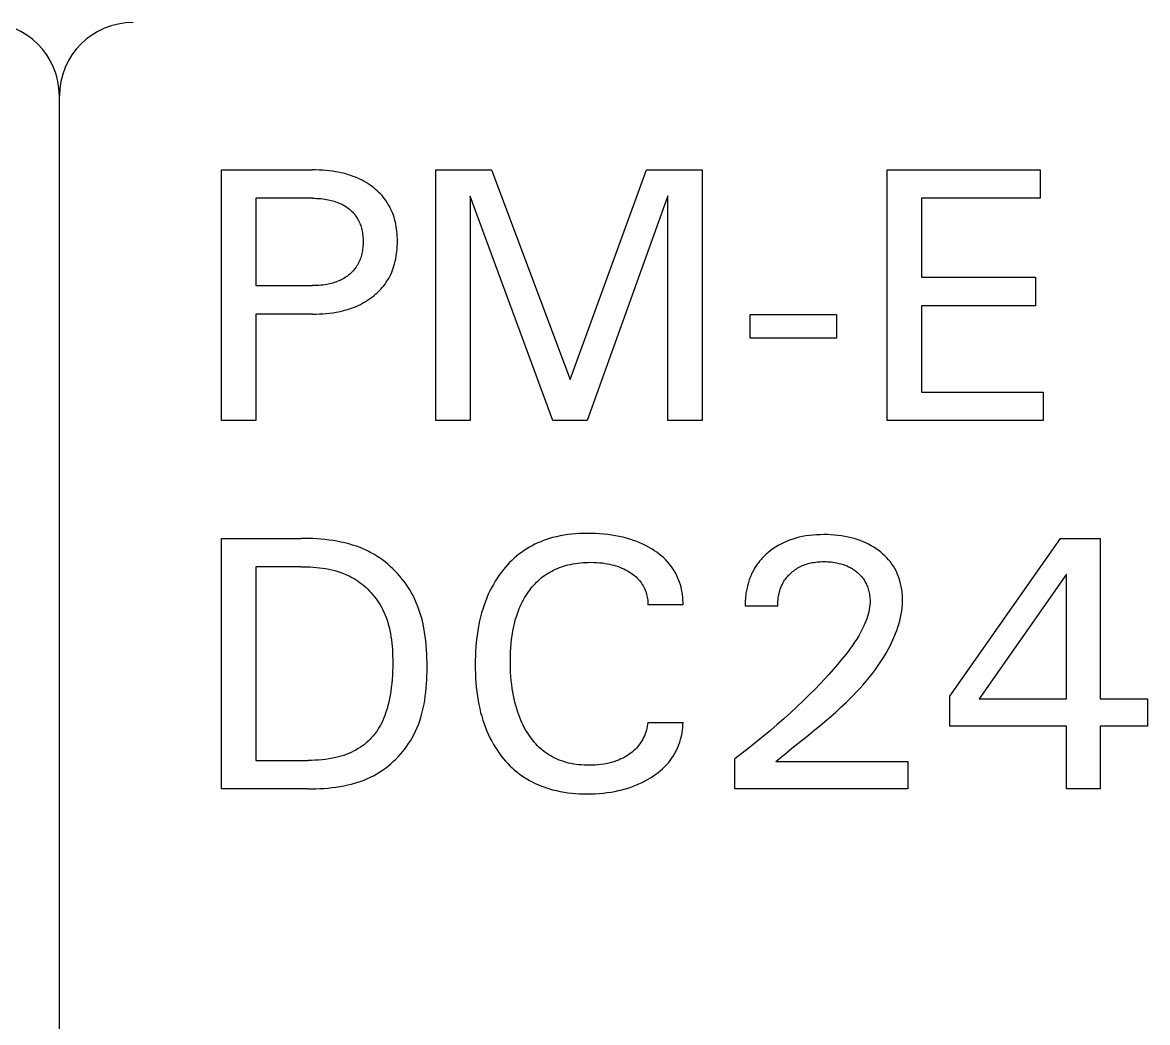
# Model space of a CAD drawing. Extents: x 10 to 952, y 6 to 232.
# Drawn here: x 702.82 to 708.4, y 201.27 to 206.23 of the extents above; entities that cross this region are included whole.
import ezdxf

# ---------------------------------------------------------------- set-up
doc = ezdxf.new("R2010")
doc.units = 0
doc.header["$LTSCALE"] = 5
doc.header["$MEASUREMENT"] = 0
doc.layers.get('0').update_dxf_attribs({"linetype": 'CONTINUOUS'})

msp = doc.modelspace()

# ---------------------------------------------------------------- linework, layer by layer
at = {"color": 7, "linetype": 'Continuous'}
for p, q in [((703.0061, 110.1429), (703.0061, 205.8637)), ((703.0061, 145.8738), (703.0061, 205.8637)), ((703.8098, 204.2562), (703.8098, 205.4984)), ((703.8098, 205.4984), (704.2615, 205.4984)), ((704.2779, 205.4982), (704.2615, 205.4984)), ((704.2943, 205.4977), (704.2779, 205.4982)), ((704.3107, 205.4968), (704.2943, 205.4977)), ((704.3271, 205.4955), (704.3107, 205.4968)), ((704.3434, 205.4938), (704.3271, 205.4955)), ((704.3598, 205.4917), (704.3434, 205.4938)), ((704.376, 205.4892), (704.3598, 205.4917)), ((704.3886, 205.4868), (704.376, 205.4892)), ((704.4011, 205.4842), (704.3886, 205.4868)), ((704.4135, 205.4813), (704.4011, 205.4842)), ((704.4259, 205.478), (704.4135, 205.4813)), ((704.4382, 205.4744), (704.4259, 205.478)), ((704.4504, 205.4705), (704.4382, 205.4744)), ((704.4624, 205.4662), (704.4504, 205.4705)), ((704.4743, 205.4616), (704.4624, 205.4662)), ((704.8724, 204.2562), (704.8724, 205.4984)), ((704.8724, 205.4984), (705.148, 205.4984)), ((705.148, 205.4984), (705.538, 204.4587)), ((705.538, 204.4587), (705.9156, 205.4984)), ((705.9156, 205.4984), (706.1912, 205.4984)), ((706.1912, 205.4984), (706.1912, 204.2562)), ((707.1094, 204.2562), (707.1094, 205.4984)), ((707.1094, 205.4984), (707.8665, 205.4984)), ((707.8665, 205.4984), (707.8665, 205.3575)), ((704.4851, 205.457), (704.4743, 205.4616)), ((704.4958, 205.452), (704.4851, 205.457)), ((704.5064, 205.4468), (704.4958, 205.452)), ((704.5168, 205.4412), (704.5064, 205.4468)), ((704.527, 205.4353), (704.5168, 205.4412)), ((704.537, 205.4291), (704.527, 205.4353)), ((704.5468, 205.4225), (704.537, 205.4291)), ((704.5564, 205.4156), (704.5468, 205.4225)), ((704.5652, 205.4088), (704.5564, 205.4156)), ((703.9797, 205.3575), (703.9797, 204.9244)), ((704.2615, 205.3575), (703.9797, 205.3575)), ((704.2615, 205.3575), (704.2714, 205.3574)), ((704.2714, 205.3574), (704.2813, 205.3571)), ((704.2813, 205.3571), (704.2913, 205.3566)), ((704.2913, 205.3566), (704.3012, 205.3558)), ((704.3012, 205.3558), (704.3111, 205.3548)), ((704.3111, 205.3548), (704.321, 205.3535)), ((704.5737, 205.4017), (704.5652, 205.4088)), ((704.582, 205.3944), (704.5737, 205.4017)), ((704.5901, 205.3867), (704.582, 205.3944)), ((704.5979, 205.3788), (704.5901, 205.3867)), ((704.6054, 205.3706), (704.5979, 205.3788)), ((704.6125, 205.3621), (704.6054, 205.3706)), ((704.6193, 205.3534), (704.6125, 205.3621)), ((705.0423, 205.3681), (705.0423, 204.2562)), ((705.4517, 204.2562), (705.0423, 205.3681)), ((706.0213, 205.3698), (705.6225, 204.2562)), ((706.0213, 204.2562), (706.0213, 205.3698)), ((707.2793, 205.3575), (707.2793, 204.9657)), ((707.8665, 205.3575), (707.2793, 205.3575)), ((704.321, 205.3535), (704.3308, 205.3519)), ((704.3308, 205.3519), (704.3384, 205.3505)), ((704.3384, 205.3505), (704.3459, 205.3489)), ((704.3459, 205.3489), (704.3533, 205.3472)), ((704.3533, 205.3472), (704.3608, 205.3452)), ((704.3608, 205.3452), (704.3681, 205.343)), ((704.3681, 205.343), (704.3754, 205.3406)), ((704.3754, 205.3406), (704.3827, 205.338)), ((704.3827, 205.338), (704.3898, 205.3352)), ((704.3898, 205.3352), (704.3962, 205.3324)), ((704.3962, 205.3324), (704.4026, 205.3294)), ((704.4026, 205.3294), (704.4089, 205.3262)), ((704.4089, 205.3262), (704.415, 205.3229)), ((704.415, 205.3229), (704.4211, 205.3193)), ((704.4211, 205.3193), (704.427, 205.3155)), ((704.427, 205.3155), (704.4328, 205.3115)), ((704.4328, 205.3115), (704.4384, 205.3073)), ((704.4384, 205.3073), (704.4436, 205.3032)), ((704.4436, 205.3032), (704.4486, 205.2989)), ((704.4486, 205.2989), (704.4535, 205.2944)), ((704.6258, 205.3444), (704.6193, 205.3534)), ((704.6313, 205.3361), (704.6258, 205.3444)), ((704.6365, 205.3275), (704.6313, 205.3361)), ((704.6415, 205.3188), (704.6365, 205.3275)), ((704.6461, 205.31), (704.6415, 205.3188)), ((704.6504, 205.3009), (704.6461, 205.31)), ((704.6544, 205.2918), (704.6504, 205.3009)), ((704.4535, 205.2944), (704.4582, 205.2897)), ((704.4582, 205.2897), (704.4627, 205.2849)), ((704.4627, 205.2849), (704.4671, 205.2799)), ((704.4671, 205.2799), (704.4713, 205.2747)), ((704.4713, 205.2747), (704.4752, 205.2694)), ((704.4752, 205.2694), (704.479, 205.264)), ((704.479, 205.264), (704.4826, 205.2583)), ((704.4826, 205.2583), (704.4859, 205.2525)), ((704.4859, 205.2525), (704.4891, 205.2466)), ((704.4891, 205.2466), (704.492, 205.2406)), ((704.6581, 205.2825), (704.6544, 205.2918)), ((704.6615, 205.2731), (704.6581, 205.2825)), ((704.6647, 205.2636), (704.6615, 205.2731)), ((704.6675, 205.254), (704.6647, 205.2636)), ((704.6706, 205.2421), (704.6675, 205.254)), ((704.492, 205.2406), (704.4947, 205.2345)), ((704.4947, 205.2345), (704.4972, 205.2282)), ((704.4972, 205.2282), (704.4995, 205.2219)), ((704.4995, 205.2219), (704.5015, 205.2156)), ((704.5015, 205.2156), (704.5034, 205.2091)), ((704.5034, 205.2091), (704.5052, 205.2019)), ((704.5052, 205.2019), (704.5067, 205.1946)), ((704.5067, 205.1946), (704.508, 205.1873)), ((704.508, 205.1873), (704.5091, 205.1799)), ((704.6732, 205.2301), (704.6706, 205.2421)), ((704.6755, 205.218), (704.6732, 205.2301)), ((704.6774, 205.2059), (704.6755, 205.218)), ((704.6788, 205.1937), (704.6774, 205.2059)), ((704.68, 205.1814), (704.6788, 205.1937)), ((704.5091, 205.1799), (704.51, 205.1725)), ((704.51, 205.1725), (704.5107, 205.1651)), ((704.5107, 205.1651), (704.5111, 205.1576)), ((704.5111, 205.1576), (704.5114, 205.1502)), ((704.5114, 205.1352), (704.5111, 205.1276)), ((704.5114, 205.1502), (704.5115, 205.1427)), ((704.5115, 205.1427), (704.5114, 205.1352)), ((704.6808, 205.1691), (704.68, 205.1814)), ((704.6812, 205.1568), (704.6808, 205.1691)), ((704.6808, 205.1195), (704.6812, 205.1319)), ((704.6814, 205.1445), (704.6812, 205.1568)), ((704.6812, 205.1319), (704.6814, 205.1445)), ((704.5035, 205.0757), (704.5016, 205.0692)), ((704.5052, 205.083), (704.5035, 205.0757)), ((704.5068, 205.0903), (704.5052, 205.083)), ((704.5081, 205.0977), (704.5068, 205.0903)), ((704.5092, 205.1052), (704.5081, 205.0977)), ((704.51, 205.1126), (704.5092, 205.1052)), ((704.5107, 205.1201), (704.51, 205.1126)), ((704.5111, 205.1276), (704.5107, 205.1201)), ((704.6756, 205.0698), (704.6775, 205.0821)), ((704.6775, 205.0821), (704.6789, 205.0945)), ((704.6789, 205.0945), (704.68, 205.107)), ((704.68, 205.107), (704.6808, 205.1195)), ((704.4794, 205.0202), (704.4757, 205.0147)), ((704.4829, 205.026), (704.4794, 205.0202)), ((704.4863, 205.0318), (704.4829, 205.026)), ((704.4894, 205.0378), (704.4863, 205.0318)), ((704.4922, 205.0439), (704.4894, 205.0378)), ((704.4949, 205.0501), (704.4922, 205.0439)), ((704.4974, 205.0564), (704.4949, 205.0501)), ((704.4996, 205.0628), (704.4974, 205.0564)), ((704.5016, 205.0692), (704.4996, 205.0628)), ((704.6611, 205.0118), (704.6646, 205.0225)), ((704.6646, 205.0225), (704.6677, 205.0332)), ((704.6677, 205.0332), (704.6707, 205.0453)), ((704.6707, 205.0453), (704.6734, 205.0575)), ((704.6734, 205.0575), (704.6756, 205.0698)), ((704.4219, 204.964), (704.4159, 204.9602)), ((704.4279, 204.9679), (704.4219, 204.964)), ((704.4336, 204.972), (704.4279, 204.9679)), ((704.4393, 204.9763), (704.4336, 204.972)), ((704.4444, 204.9805), (704.4393, 204.9763)), ((704.4494, 204.9849), (704.4444, 204.9805)), ((704.4542, 204.9895), (704.4494, 204.9849)), ((704.4589, 204.9942), (704.4542, 204.9895)), ((704.4634, 204.9991), (704.4589, 204.9942)), ((704.4677, 205.0042), (704.4634, 204.9991)), ((704.4718, 205.0094), (704.4677, 205.0042)), ((704.4757, 205.0147), (704.4718, 205.0094)), ((704.6383, 204.9605), (704.6436, 204.9704)), ((704.6436, 204.9704), (704.6485, 204.9805)), ((704.6485, 204.9805), (704.6531, 204.9908)), ((704.6531, 204.9908), (704.6573, 205.0012)), ((704.6573, 205.0012), (704.6611, 205.0118)), ((707.2793, 204.9657), (707.8436, 204.9657)), ((707.8436, 204.9657), (707.8436, 204.8249)), ((703.9797, 204.9244), (704.2615, 204.9244)), ((704.2715, 204.9245), (704.2615, 204.9244)), ((704.2815, 204.9248), (704.2715, 204.9245)), ((704.2915, 204.9253), (704.2815, 204.9248)), ((704.3015, 204.9261), (704.2915, 204.9253)), ((704.3115, 204.9272), (704.3015, 204.9261)), ((704.3214, 204.9285), (704.3115, 204.9272)), ((704.3313, 204.9301), (704.3214, 204.9285)), ((704.3389, 204.9316), (704.3313, 204.9301)), ((704.3465, 204.9332), (704.3389, 204.9316)), ((704.354, 204.9351), (704.3465, 204.9332)), ((704.3614, 204.9371), (704.354, 204.9351)), ((704.3688, 204.9394), (704.3614, 204.9371)), ((704.3762, 204.9418), (704.3688, 204.9394)), ((704.3834, 204.9445), (704.3762, 204.9418)), ((704.3906, 204.9475), (704.3834, 204.9445)), ((704.397, 204.9503), (704.3906, 204.9475)), ((704.4034, 204.9534), (704.397, 204.9503)), ((704.4097, 204.9567), (704.4034, 204.9534)), ((704.4159, 204.9602), (704.4097, 204.9567)), ((704.5991, 204.9065), (704.6065, 204.9148)), ((704.6065, 204.9148), (704.6135, 204.9234)), ((704.6135, 204.9234), (704.6202, 204.9323)), ((704.6202, 204.9323), (704.6266, 204.9414)), ((704.6266, 204.9414), (704.6326, 204.9508)), ((704.6326, 204.9508), (704.6383, 204.9605)), ((704.5289, 204.8486), (704.5389, 204.855)), ((704.5389, 204.855), (704.5486, 204.8618)), ((704.5486, 204.8618), (704.5581, 204.8689)), ((704.5581, 204.8689), (704.5668, 204.8759)), ((704.5668, 204.8759), (704.5753, 204.8831)), ((704.5753, 204.8831), (704.5835, 204.8906)), ((704.5835, 204.8906), (704.5915, 204.8984)), ((704.5915, 204.8984), (704.5991, 204.9065)), ((704.39, 204.7954), (704.4026, 204.7981)), ((704.4026, 204.7981), (704.4152, 204.8011)), ((704.4152, 204.8011), (704.4276, 204.8045)), ((704.4276, 204.8045), (704.44, 204.8082)), ((704.44, 204.8082), (704.4522, 204.8122)), ((704.4522, 204.8122), (704.4643, 204.8167)), ((704.4643, 204.8167), (704.4763, 204.8215)), ((704.4763, 204.8215), (704.4871, 204.8262)), ((704.4871, 204.8262), (704.4978, 204.8313)), ((704.4978, 204.8313), (704.5083, 204.8368)), ((704.5083, 204.8368), (704.5187, 204.8425)), ((704.5187, 204.8425), (704.5289, 204.8486)), ((707.2793, 204.8249), (707.2793, 204.397)), ((707.8436, 204.8249), (707.2793, 204.8249)), ((703.9797, 204.7835), (703.9797, 204.2562)), ((704.2615, 204.7835), (703.9797, 204.7835)), ((704.2615, 204.7835), (704.2781, 204.7837)), ((704.2781, 204.7837), (704.2947, 204.7842)), ((704.2947, 204.7842), (704.3113, 204.7851)), ((704.3113, 204.7851), (704.3279, 204.7864)), ((704.3279, 204.7864), (704.3444, 204.7882)), ((704.3444, 204.7882), (704.3609, 204.7903)), ((704.3609, 204.7903), (704.3774, 204.793)), ((704.3774, 204.793), (704.39, 204.7954)), ((706.4306, 204.6647), (706.4306, 204.7818)), ((706.4306, 204.7818), (706.8585, 204.7818)), ((706.8585, 204.7818), (706.8585, 204.6647)), ((706.8585, 204.6647), (706.4306, 204.6647)), ((707.2793, 204.397), (707.8823, 204.397)), ((707.8823, 204.397), (707.8823, 204.2562)), ((703.9797, 204.2562), (703.8098, 204.2562)), ((705.0423, 204.2562), (704.8724, 204.2562)), ((705.6225, 204.2562), (705.4517, 204.2562)), ((706.1912, 204.2562), (706.0213, 204.2562)), ((707.8823, 204.2562), (707.1094, 204.2562)), ((705.4883, 203.6838), (705.4695, 203.6797)), ((705.5073, 203.6872), (705.4883, 203.6838)), ((705.5263, 203.69), (705.5073, 203.6872)), ((705.5455, 203.6923), (705.5263, 203.69)), ((705.5647, 203.694), (705.5455, 203.6923)), ((705.5839, 203.6953), (705.5647, 203.694)), ((705.6032, 203.696), (705.5839, 203.6953)), ((705.6225, 203.6963), (705.6032, 203.696)), ((705.6429, 203.6961), (705.6225, 203.6963)), ((705.6632, 203.6955), (705.6429, 203.6961)), ((705.6836, 203.6943), (705.6632, 203.6955)), ((705.7039, 203.6926), (705.6836, 203.6943)), ((705.7241, 203.6904), (705.7039, 203.6926)), ((705.7443, 203.6876), (705.7241, 203.6904)), ((705.7624, 203.6845), (705.7443, 203.6876)), ((705.7805, 203.681), (705.7624, 203.6845)), ((705.7984, 203.677), (705.7805, 203.681)), ((706.7057, 203.6833), (706.688, 203.6801)), ((706.7234, 203.6858), (706.7057, 203.6833)), ((706.7413, 203.6877), (706.7234, 203.6858)), ((706.7592, 203.6891), (706.7413, 203.6877)), ((706.7771, 203.6898), (706.7592, 203.6891)), ((706.7951, 203.6901), (706.7771, 203.6898)), ((706.8126, 203.6899), (706.7951, 203.6901)), ((706.8301, 203.6892), (706.8126, 203.6899)), ((706.8476, 203.6881), (706.8301, 203.6892)), ((706.865, 203.6864), (706.8476, 203.6881)), ((706.8824, 203.6841), (706.865, 203.6864)), ((706.8997, 203.6813), (706.8824, 203.6841)), ((706.9152, 203.6783), (706.8997, 203.6813)), ((703.8098, 202.4294), (703.8098, 203.6716)), ((703.8098, 203.6716), (704.2033, 203.6716)), ((704.2231, 203.6715), (704.2033, 203.6716)), ((704.2429, 203.6711), (704.2231, 203.6715)), ((704.2628, 203.6703), (704.2429, 203.6711)), ((704.2827, 203.6692), (704.2628, 203.6703)), ((704.3027, 203.6677), (704.2827, 203.6692)), ((704.3226, 203.6658), (704.3027, 203.6677)), ((704.3425, 203.6634), (704.3226, 203.6658)), ((704.3623, 203.6606), (704.3425, 203.6634)), ((704.382, 203.6573), (704.3623, 203.6606)), ((704.4016, 203.6535), (704.382, 203.6573)), ((704.421, 203.6491), (704.4016, 203.6535)), ((704.4403, 203.6441), (704.421, 203.6491)), ((704.4593, 203.6386), (704.4403, 203.6441)), ((704.4781, 203.6324), (704.4593, 203.6386)), ((704.4967, 203.6255), (704.4781, 203.6324)), ((704.515, 203.6179), (704.4967, 203.6255)), ((705.3356, 203.6275), (705.3222, 203.6195)), ((705.3492, 203.635), (705.3356, 203.6275)), ((705.3631, 203.6421), (705.3492, 203.635)), ((705.3773, 203.6487), (705.3631, 203.6421)), ((705.3917, 203.6549), (705.3773, 203.6487)), ((705.4062, 203.6606), (705.3917, 203.6549)), ((705.4209, 203.6658), (705.4062, 203.6606)), ((705.4358, 203.6706), (705.4209, 203.6658)), ((705.4508, 203.675), (705.4358, 203.6706)), ((705.4695, 203.6797), (705.4508, 203.675)), ((705.8162, 203.6724), (705.7984, 203.677)), ((705.8339, 203.6672), (705.8162, 203.6724)), ((705.8514, 203.6615), (705.8339, 203.6672)), ((705.8674, 203.6556), (705.8514, 203.6615)), ((705.8832, 203.6492), (705.8674, 203.6556)), ((705.8987, 203.6422), (705.8832, 203.6492)), ((705.9141, 203.6347), (705.8987, 203.6422)), ((705.9291, 203.6266), (705.9141, 203.6347)), ((705.9438, 203.6179), (705.9291, 203.6266)), ((706.555, 203.6279), (706.5422, 203.6192)), ((706.5682, 203.6359), (706.555, 203.6279)), ((706.5817, 203.6433), (706.5682, 203.6359)), ((706.5956, 203.6502), (706.5817, 203.6433)), ((706.6104, 203.6568), (706.5956, 203.6502)), ((706.6255, 203.6627), (706.6104, 203.6568)), ((706.6409, 203.668), (706.6255, 203.6627)), ((706.6564, 203.6726), (706.6409, 203.668)), ((706.6721, 203.6767), (706.6564, 203.6726)), ((706.688, 203.6801), (706.6721, 203.6767)), ((706.9305, 203.6747), (706.9152, 203.6783)), ((706.9458, 203.6706), (706.9305, 203.6747)), ((706.9608, 203.6659), (706.9458, 203.6706)), ((706.9757, 203.6607), (706.9608, 203.6659)), ((706.9904, 203.6549), (706.9757, 203.6607)), ((707.0039, 203.6489), (706.9904, 203.6549)), ((707.0171, 203.6424), (707.0039, 203.6489)), ((707.0301, 203.6353), (707.0171, 203.6424)), ((707.0428, 203.6277), (707.0301, 203.6353)), ((707.0551, 203.6195), (707.0428, 203.6277)), ((707.4202, 202.8899), (707.9677, 203.6716)), ((707.9677, 203.6716), (708.1641, 203.6716)), ((708.1641, 203.6716), (708.1641, 202.8758)), ((704.533, 203.6096), (704.515, 203.6179)), ((704.5506, 203.6006), (704.533, 203.6096)), ((704.5652, 203.5924), (704.5506, 203.6006)), ((704.5794, 203.5837), (704.5652, 203.5924)), ((704.5934, 203.5745), (704.5794, 203.5837)), ((704.6071, 203.5648), (704.5934, 203.5745)), ((705.2602, 203.5728), (705.2489, 203.5623)), ((705.272, 203.583), (705.2602, 203.5728)), ((705.284, 203.5928), (705.272, 203.583)), ((705.2964, 203.6021), (705.284, 203.5928)), ((705.3091, 203.611), (705.2964, 203.6021)), ((705.3222, 203.6195), (705.3091, 203.611)), ((705.9556, 203.6103), (705.9438, 203.6179)), ((705.9672, 203.6024), (705.9556, 203.6103)), ((705.9785, 203.594), (705.9672, 203.6024)), ((705.9894, 203.5851), (705.9785, 203.594)), ((706, 203.5759), (705.9894, 203.5851)), ((706.0101, 203.5662), (706, 203.5759)), ((706.4877, 203.5713), (706.4837, 203.5669)), ((706.4918, 203.5757), (706.4877, 203.5713)), ((706.4959, 203.58), (706.4918, 203.5757)), ((706.5002, 203.5842), (706.4959, 203.58)), ((706.5045, 203.5884), (706.5002, 203.5842)), ((706.5088, 203.5924), (706.5045, 203.5884)), ((706.5133, 203.5964), (706.5088, 203.5924)), ((706.5178, 203.6003), (706.5133, 203.5964)), ((706.5298, 203.6101), (706.5178, 203.6003)), ((706.5422, 203.6192), (706.5298, 203.6101)), ((707.0671, 203.6109), (707.0551, 203.6195)), ((707.0777, 203.6026), (707.0671, 203.6109)), ((707.088, 203.5939), (707.0777, 203.6026)), ((707.0978, 203.5847), (707.088, 203.5939)), ((707.1073, 203.5751), (707.0978, 203.5847)), ((707.1162, 203.5652), (707.1073, 203.5751)), ((703.9797, 203.5308), (703.9797, 202.5703)), ((704.2033, 203.5308), (703.9797, 203.5308)), ((704.2033, 203.5308), (704.2186, 203.5307)), ((704.2186, 203.5307), (704.2339, 203.5303)), ((704.2339, 203.5303), (704.2493, 203.5296)), ((704.2493, 203.5296), (704.2646, 203.5287)), ((704.2646, 203.5287), (704.28, 203.5274)), ((704.28, 203.5274), (704.2954, 203.5258)), ((704.2954, 203.5258), (704.3107, 203.5238)), ((704.3107, 203.5238), (704.326, 203.5214)), ((704.326, 203.5214), (704.3411, 203.5185)), ((704.3411, 203.5185), (704.3562, 203.5153)), ((704.3562, 203.5153), (704.3711, 203.5116)), ((704.6205, 203.5546), (704.6071, 203.5648)), ((704.6336, 203.5439), (704.6205, 203.5546)), ((704.6463, 203.5328), (704.6336, 203.5439)), ((704.6586, 203.5213), (704.6463, 203.5328)), ((704.6706, 203.5094), (704.6586, 203.5213)), ((705.2069, 203.5166), (705.1973, 203.5044)), ((705.2168, 203.5285), (705.2069, 203.5166)), ((705.2271, 203.5401), (705.2168, 203.5285)), ((705.2378, 203.5513), (705.2271, 203.5401)), ((705.2489, 203.5623), (705.2378, 203.5513)), ((705.4466, 203.5096), (705.4559, 203.5143)), ((705.4559, 203.5143), (705.4653, 203.5187)), ((705.4653, 203.5187), (705.4749, 203.5228)), ((705.4749, 203.5228), (705.4846, 203.5267)), ((705.4846, 203.5267), (705.4943, 203.5303)), ((705.4943, 203.5303), (705.5042, 203.5335)), ((705.5042, 203.5335), (705.5142, 203.5365)), ((705.5142, 203.5365), (705.5265, 203.5398)), ((705.5265, 203.5398), (705.5389, 203.5427)), ((705.5389, 203.5427), (705.5514, 203.5452)), ((705.5514, 203.5452), (705.5639, 203.5473)), ((705.5639, 203.5473), (705.5766, 203.5491)), ((705.5766, 203.5491), (705.5892, 203.5505)), ((705.5892, 203.5505), (705.6019, 203.5515)), ((705.6019, 203.5515), (705.6146, 203.5522)), ((705.6146, 203.5522), (705.6274, 203.5527)), ((705.6274, 203.5527), (705.6401, 203.5528)), ((705.6401, 203.5528), (705.6545, 203.5526)), ((705.6545, 203.5526), (705.6688, 203.552)), ((705.6688, 203.552), (705.6832, 203.5509)), ((705.6832, 203.5509), (705.6975, 203.5495)), ((705.6975, 203.5495), (705.7117, 203.5475)), ((705.7117, 203.5475), (705.7224, 203.5457)), ((705.7224, 203.5457), (705.7331, 203.5435)), ((705.7331, 203.5435), (705.7438, 203.5411)), ((705.7438, 203.5411), (705.7543, 203.5383)), ((705.7543, 203.5383), (705.7647, 203.5351)), ((705.7647, 203.5351), (705.7751, 203.5316)), ((705.7751, 203.5316), (705.7846, 203.5281)), ((705.7846, 203.5281), (705.794, 203.5241)), ((705.794, 203.5241), (705.8033, 203.5199)), ((705.8033, 203.5199), (705.8125, 203.5153)), ((705.8125, 203.5153), (705.8214, 203.5105)), ((706.0197, 203.556), (706.0101, 203.5662)), ((706.0289, 203.5454), (706.0197, 203.556)), ((706.037, 203.5351), (706.0289, 203.5454)), ((706.0447, 203.5243), (706.037, 203.5351)), ((706.0518, 203.5133), (706.0447, 203.5243)), ((706.4486, 203.5177), (706.4456, 203.5121)), ((706.4519, 203.5233), (706.4486, 203.5177)), ((706.4552, 203.5287), (706.4519, 203.5233)), ((706.4584, 203.5337), (706.4552, 203.5287)), ((706.4617, 203.5387), (706.4584, 203.5337)), ((706.4652, 203.5435), (706.4617, 203.5387)), ((706.4687, 203.5483), (706.4652, 203.5435)), ((706.4723, 203.5531), (706.4687, 203.5483)), ((706.476, 203.5578), (706.4723, 203.5531)), ((706.4798, 203.5623), (706.476, 203.5578)), ((706.4837, 203.5669), (706.4798, 203.5623)), ((706.6455, 203.5111), (706.6512, 203.5153)), ((706.6512, 203.5153), (706.6571, 203.5193)), ((706.6571, 203.5193), (706.6631, 203.5231)), ((706.6631, 203.5231), (706.6693, 203.5267)), ((706.6693, 203.5267), (706.6756, 203.5301)), ((706.6756, 203.5301), (706.6822, 203.5333)), ((706.6822, 203.5333), (706.6889, 203.5364)), ((706.6889, 203.5364), (706.6957, 203.5391)), ((706.6957, 203.5391), (706.7026, 203.5417)), ((706.7026, 203.5417), (706.7096, 203.544)), ((706.7096, 203.544), (706.7166, 203.5462)), ((706.7166, 203.5462), (706.7237, 203.5481)), ((706.7237, 203.5481), (706.7309, 203.5497)), ((706.7309, 203.5497), (706.7388, 203.5514)), ((706.7388, 203.5514), (706.7468, 203.5527)), ((706.7468, 203.5527), (706.7548, 203.5538)), ((706.7548, 203.5538), (706.7628, 203.5547)), ((706.7628, 203.5547), (706.7709, 203.5554)), ((706.7709, 203.5554), (706.7789, 203.5559)), ((706.7789, 203.5559), (706.787, 203.5562)), ((706.787, 203.5562), (706.7951, 203.5563)), ((706.7951, 203.5563), (706.8041, 203.5562)), ((706.8041, 203.5562), (706.8131, 203.5559)), ((706.8131, 203.5559), (706.8221, 203.5554)), ((706.8221, 203.5554), (706.831, 203.5546)), ((706.831, 203.5546), (706.84, 203.5536)), ((706.84, 203.5536), (706.8489, 203.5523)), ((706.8489, 203.5523), (706.8577, 203.5507)), ((706.8577, 203.5507), (706.8646, 203.5493)), ((706.8646, 203.5493), (706.8716, 203.5477)), ((706.8716, 203.5477), (706.8784, 203.5459)), ((706.8784, 203.5459), (706.8852, 203.5439)), ((706.8852, 203.5439), (706.8919, 203.5417)), ((706.8919, 203.5417), (706.8986, 203.5394)), ((706.8986, 203.5394), (706.9052, 203.5368)), ((706.9052, 203.5368), (706.9117, 203.534)), ((706.9117, 203.534), (706.9177, 203.5312)), ((706.9177, 203.5312), (706.9237, 203.5281)), ((706.9237, 203.5281), (706.9295, 203.5249)), ((706.9295, 203.5249), (706.9353, 203.5215)), ((706.9353, 203.5215), (706.9409, 203.518)), ((706.9409, 203.518), (706.9464, 203.5142)), ((706.9464, 203.5142), (706.9518, 203.5102)), ((707.1247, 203.5548), (707.1162, 203.5652)), ((707.1327, 203.544), (707.1247, 203.5548)), ((707.1399, 203.533), (707.1327, 203.544)), ((707.1467, 203.5216), (707.1399, 203.533)), ((707.1528, 203.5099), (707.1467, 203.5216)), ((704.3711, 203.5116), (704.3858, 203.5073)), ((704.3858, 203.5073), (704.4003, 203.5026)), ((704.4003, 203.5026), (704.4147, 203.4973)), ((704.4147, 203.4973), (704.4288, 203.4915)), ((704.4288, 203.4915), (704.4426, 203.4851)), ((704.4426, 203.4851), (704.4562, 203.478)), ((704.4562, 203.478), (704.4669, 203.472)), ((704.4669, 203.472), (704.4773, 203.4655)), ((704.4773, 203.4655), (704.4875, 203.4586)), ((704.4875, 203.4586), (704.4975, 203.4514)), ((704.6822, 203.4971), (704.6706, 203.5094)), ((704.6933, 203.4845), (704.6822, 203.4971)), ((704.7041, 203.4715), (704.6933, 203.4845)), ((704.7144, 203.4582), (704.7041, 203.4715)), ((704.7243, 203.4446), (704.7144, 203.4582)), ((705.1663, 203.459), (705.157, 203.4432)), ((705.1761, 203.4744), (705.1663, 203.459)), ((705.1864, 203.4896), (705.1761, 203.4744)), ((705.1973, 203.5044), (705.1864, 203.4896)), ((705.3714, 203.4543), (705.379, 203.4615)), ((705.379, 203.4615), (705.3867, 203.4685)), ((705.3867, 203.4685), (705.3946, 203.4752)), ((705.3946, 203.4752), (705.4028, 203.4817)), ((705.4028, 203.4817), (705.4112, 203.4878)), ((705.4112, 203.4878), (705.4198, 203.4937)), ((705.4198, 203.4937), (705.4285, 203.4993)), ((705.4285, 203.4993), (705.4375, 203.5046)), ((705.4375, 203.5046), (705.4466, 203.5096)), ((705.8214, 203.5105), (705.8302, 203.5052)), ((705.8302, 203.5052), (705.8373, 203.5007)), ((705.8373, 203.5007), (705.8443, 203.4959)), ((705.8443, 203.4959), (705.8511, 203.4909)), ((705.8511, 203.4909), (705.8577, 203.4857)), ((705.8577, 203.4857), (705.8641, 203.4802)), ((705.8641, 203.4802), (705.8702, 203.4744)), ((705.8702, 203.4744), (705.876, 203.4684)), ((705.876, 203.4684), (705.8816, 203.4621)), ((705.8816, 203.4621), (705.8865, 203.456)), ((706.0585, 203.5019), (706.0518, 203.5133)), ((706.0646, 203.4902), (706.0585, 203.5019)), ((706.0703, 203.4782), (706.0646, 203.4902)), ((706.0754, 203.466), (706.0703, 203.4782)), ((706.08, 203.4536), (706.0754, 203.466)), ((706.4231, 203.4592), (706.4211, 203.453)), ((706.4251, 203.4653), (706.4231, 203.4592)), ((706.4272, 203.4713), (706.4251, 203.4653)), ((706.4295, 203.4773), (706.4272, 203.4713)), ((706.4319, 203.4832), (706.4295, 203.4773)), ((706.4344, 203.4891), (706.4319, 203.4832)), ((706.437, 203.495), (706.4344, 203.4891)), ((706.4397, 203.5008), (706.437, 203.495)), ((706.4426, 203.5065), (706.4397, 203.5008)), ((706.4456, 203.5121), (706.4426, 203.5065)), ((706.5942, 203.4532), (706.5974, 203.4586)), ((706.5974, 203.4586), (706.6008, 203.4639)), ((706.6008, 203.4639), (706.6044, 203.469)), ((706.6044, 203.469), (706.6081, 203.4741)), ((706.6081, 203.4741), (706.612, 203.479)), ((706.612, 203.479), (706.6161, 203.4838)), ((706.6161, 203.4838), (706.6203, 203.4884)), ((706.6203, 203.4884), (706.6247, 203.4929)), ((706.6247, 203.4929), (706.6292, 203.4973)), ((706.6292, 203.4973), (706.6344, 203.5021)), ((706.6344, 203.5021), (706.6399, 203.5067)), ((706.6399, 203.5067), (706.6455, 203.5111)), ((706.9518, 203.5102), (706.9571, 203.5061)), ((706.9571, 203.5061), (706.9618, 203.5022)), ((706.9618, 203.5022), (706.9664, 203.4981)), ((706.9664, 203.4981), (706.9709, 203.4938)), ((706.9709, 203.4938), (706.9752, 203.4894)), ((706.9752, 203.4894), (706.9794, 203.4849)), ((706.9794, 203.4849), (706.9834, 203.4802)), ((706.9834, 203.4802), (706.9872, 203.4754)), ((706.9872, 203.4754), (706.9908, 203.4704)), ((706.9908, 203.4704), (706.9943, 203.4653)), ((706.9943, 203.4653), (706.9975, 203.4601)), ((706.9975, 203.4601), (707.0006, 203.4547)), ((707.1584, 203.4979), (707.1528, 203.5099)), ((707.1635, 203.4857), (707.1584, 203.4979)), ((707.168, 203.4733), (707.1635, 203.4857)), ((707.172, 203.4606), (707.168, 203.4733)), ((707.1757, 203.4467), (707.172, 203.4606)), ((707.9977, 203.4947), (707.5654, 202.8758)), ((707.9977, 202.8758), (707.9977, 203.4947)), ((704.4975, 203.4514), (704.5073, 203.4438)), ((704.5073, 203.4438), (704.5168, 203.4359)), ((704.5168, 203.4359), (704.5261, 203.4277)), ((704.5261, 203.4277), (704.5351, 203.4192)), ((704.5351, 203.4192), (704.5438, 203.4103)), ((704.5438, 203.4103), (704.5522, 203.4012)), ((704.7337, 203.4307), (704.7243, 203.4446)), ((704.7426, 203.4166), (704.7337, 203.4307)), ((704.751, 203.4022), (704.7426, 203.4166)), ((704.759, 203.3876), (704.751, 203.4022)), ((705.1399, 203.4108), (705.1321, 203.3942)), ((705.1482, 203.4271), (705.1399, 203.4108)), ((705.157, 203.4432), (705.1482, 203.4271)), ((705.3243, 203.3968), (705.3311, 203.4066)), ((705.3311, 203.4066), (705.3372, 203.4151)), ((705.3372, 203.4151), (705.3436, 203.4233)), ((705.3436, 203.4233), (705.3502, 203.4314)), ((705.3502, 203.4314), (705.3571, 203.4392)), ((705.3571, 203.4392), (705.3641, 203.4469)), ((705.3641, 203.4469), (705.3714, 203.4543)), ((705.8865, 203.456), (705.8911, 203.4497)), ((705.8911, 203.4497), (705.8954, 203.4431)), ((705.8954, 203.4431), (705.8994, 203.4364)), ((705.8994, 203.4364), (705.9031, 203.4295)), ((705.9031, 203.4295), (705.9065, 203.4224)), ((705.9065, 203.4224), (705.9096, 203.4152)), ((705.9096, 203.4152), (705.9124, 203.4078)), ((705.9124, 203.4078), (705.9147, 203.4008)), ((706.0839, 203.4416), (706.08, 203.4536)), ((706.0872, 203.4295), (706.0839, 203.4416)), ((706.0902, 203.4172), (706.0872, 203.4295)), ((706.0926, 203.4049), (706.0902, 203.4172)), ((706.0945, 203.3924), (706.0926, 203.4049)), ((706.4103, 203.4061), (706.4092, 203.3992)), ((706.4115, 203.4131), (706.4103, 203.4061)), ((706.4128, 203.42), (706.4115, 203.4131)), ((706.4143, 203.4269), (706.4128, 203.42)), ((706.4159, 203.4338), (706.4143, 203.4269)), ((706.4176, 203.4407), (706.4159, 203.4338)), ((706.4193, 203.4469), (706.4176, 203.4407)), ((706.4211, 203.453), (706.4193, 203.4469)), ((706.5732, 203.3995), (706.5748, 203.4057)), ((706.5748, 203.4057), (706.5766, 203.4119)), ((706.5766, 203.4119), (706.5785, 203.4181)), ((706.5785, 203.4181), (706.5807, 203.4241)), ((706.5807, 203.4241), (706.583, 203.4301)), ((706.583, 203.4301), (706.5855, 203.436)), ((706.5855, 203.436), (706.5882, 203.4419)), ((706.5882, 203.4419), (706.5911, 203.4476)), ((706.5911, 203.4476), (706.5942, 203.4532)), ((707.0006, 203.4547), (707.0034, 203.4493)), ((707.0034, 203.4493), (707.0061, 203.4437)), ((707.0061, 203.4437), (707.0086, 203.438)), ((707.0086, 203.438), (707.0108, 203.4322)), ((707.0108, 203.4322), (707.0129, 203.4264)), ((707.0129, 203.4264), (707.0148, 203.4205)), ((707.0148, 203.4205), (707.0166, 203.4146)), ((707.0166, 203.4146), (707.0183, 203.4079)), ((707.0183, 203.4079), (707.0198, 203.4013)), ((707.1788, 203.4326), (707.1757, 203.4467)), ((707.1813, 203.4183), (707.1788, 203.4326)), ((707.1831, 203.404), (707.1813, 203.4183)), ((707.1844, 203.3897), (707.1831, 203.404)), ((704.5522, 203.4012), (704.5603, 203.3918)), ((704.5603, 203.3918), (704.5681, 203.3822)), ((704.5681, 203.3822), (704.5756, 203.3723)), ((704.5756, 203.3723), (704.5828, 203.3622)), ((704.5828, 203.3622), (704.5896, 203.3519)), ((704.5896, 203.3519), (704.5961, 203.3414)), ((704.7684, 203.3685), (704.759, 203.3876)), ((704.7769, 203.349), (704.7684, 203.3685)), ((704.7847, 203.3293), (704.7769, 203.349)), ((705.1176, 203.3589), (705.1108, 203.3401)), ((705.1249, 203.3774), (705.1176, 203.3589)), ((705.1321, 203.3942), (705.1249, 203.3774)), ((705.2952, 203.3451), (705.3004, 203.3558)), ((705.3004, 203.3558), (705.306, 203.3663)), ((705.306, 203.3663), (705.3118, 203.3766)), ((705.3118, 203.3766), (705.3179, 203.3868)), ((705.3179, 203.3868), (705.3243, 203.3968)), ((705.9147, 203.4008), (705.9168, 203.3936)), ((705.9168, 203.3936), (705.9185, 203.3864)), ((705.9185, 203.3864), (705.92, 203.3792)), ((705.92, 203.3792), (705.9212, 203.3719)), ((705.9212, 203.3719), (705.922, 203.3645)), ((705.922, 203.3645), (705.9225, 203.3571)), ((705.9225, 203.3571), (705.9228, 203.3497)), ((705.9228, 203.3497), (705.9227, 203.3424)), ((706.0959, 203.3799), (706.0945, 203.3924)), ((706.0968, 203.3674), (706.0959, 203.3799)), ((706.0971, 203.3549), (706.0968, 203.3674)), ((706.097, 203.3424), (706.0971, 203.3549)), ((706.4052, 203.3502), (706.4051, 203.3432)), ((706.4054, 203.3571), (706.4052, 203.3502)), ((706.4057, 203.3641), (706.4054, 203.3571)), ((706.4061, 203.3712), (706.4057, 203.3641)), ((706.4067, 203.3782), (706.4061, 203.3712)), ((706.4074, 203.3852), (706.4067, 203.3782)), ((706.4082, 203.3922), (706.4074, 203.3852)), ((706.4092, 203.3992), (706.4082, 203.3922)), ((706.5663, 203.3441), (706.5665, 203.3521)), ((706.5665, 203.3521), (706.567, 203.36)), ((706.567, 203.36), (706.5678, 203.368)), ((706.5678, 203.368), (706.5687, 203.3759)), ((706.5687, 203.3759), (706.57, 203.3838)), ((706.57, 203.3838), (706.5715, 203.3917)), ((706.5715, 203.3917), (706.5732, 203.3995)), ((707.0198, 203.4013), (707.021, 203.3945)), ((707.021, 203.3945), (707.0221, 203.3878)), ((707.0221, 203.3878), (707.0229, 203.381)), ((707.0229, 203.381), (707.0235, 203.3742)), ((707.024, 203.3538), (707.0234, 203.3419)), ((707.0235, 203.3742), (707.0239, 203.3674)), ((707.0239, 203.3674), (707.0241, 203.3606)), ((707.0241, 203.3606), (707.024, 203.3538)), ((707.185, 203.3753), (707.1844, 203.3897)), ((707.1845, 203.3444), (707.1851, 203.3609)), ((707.1851, 203.3609), (707.185, 203.3753)), ((704.5961, 203.3414), (704.6022, 203.3307)), ((704.6022, 203.3307), (704.6079, 203.3199)), ((704.6079, 203.3199), (704.6148, 203.3056)), ((704.6148, 203.3056), (704.621, 203.291)), ((704.621, 203.291), (704.6267, 203.2762)), ((704.7917, 203.3093), (704.7847, 203.3293)), ((704.798, 203.289), (704.7917, 203.3093)), ((705.099, 203.302), (705.0938, 203.2827)), ((705.1046, 203.3211), (705.099, 203.302)), ((705.1108, 203.3401), (705.1046, 203.3211)), ((705.2715, 203.2845), (705.2761, 203.2985)), ((705.2761, 203.2985), (705.2812, 203.3123)), ((705.2812, 203.3123), (705.2856, 203.3234)), ((705.2856, 203.3234), (705.2903, 203.3343)), ((705.2903, 203.3343), (705.2952, 203.3451)), ((706.097, 203.3424), (705.9227, 203.3424)), ((706.4051, 203.3432), (706.4051, 203.3362)), ((706.5662, 203.3362), (706.4051, 203.3362)), ((706.5662, 203.3362), (706.5663, 203.3441)), ((707.0148, 203.295), (707.0114, 203.2835)), ((707.0178, 203.3066), (707.0148, 203.295)), ((707.0202, 203.3183), (707.0178, 203.3066)), ((707.0221, 203.3301), (707.0202, 203.3183)), ((707.0234, 203.3419), (707.0221, 203.3301)), ((707.1753, 203.2791), (707.1785, 203.2953)), ((707.1785, 203.2953), (707.1812, 203.3116)), ((707.1812, 203.3116), (707.1832, 203.3279)), ((707.1832, 203.3279), (707.1845, 203.3444)), ((704.6267, 203.2762), (704.6318, 203.2613)), ((704.6318, 203.2613), (704.6364, 203.2461)), ((704.6364, 203.2461), (704.6404, 203.2308)), ((704.8036, 203.2685), (704.798, 203.289)), ((704.8085, 203.2477), (704.8036, 203.2685)), ((704.8128, 203.2268), (704.8085, 203.2477)), ((705.0851, 203.2438), (705.0815, 203.2242)), ((705.0892, 203.2633), (705.0851, 203.2438)), ((705.0938, 203.2827), (705.0892, 203.2633)), ((705.2566, 203.2275), (705.2598, 203.2419)), ((705.2598, 203.2419), (705.2633, 203.2562)), ((705.2633, 203.2562), (705.2672, 203.2704)), ((705.2672, 203.2704), (705.2715, 203.2845)), ((706.9939, 203.2386), (706.9857, 203.2215)), ((706.9987, 203.2496), (706.9939, 203.2386)), ((707.0033, 203.2608), (706.9987, 203.2496)), ((707.0075, 203.2721), (707.0033, 203.2608)), ((707.0114, 203.2835), (707.0075, 203.2721)), ((707.162, 203.231), (707.167, 203.2469)), ((707.167, 203.2469), (707.1714, 203.2629)), ((707.1714, 203.2629), (707.1753, 203.2791)), ((704.6404, 203.2308), (704.644, 203.2153)), ((704.644, 203.2153), (704.647, 203.1997)), ((704.647, 203.1997), (704.6497, 203.1839)), ((704.6497, 203.1839), (704.652, 203.1681)), ((704.8165, 203.2057), (704.8128, 203.2268)), ((704.8196, 203.1844), (704.8165, 203.2057)), ((704.8222, 203.1629), (704.8196, 203.1844)), ((705.0748, 203.1797), (705.0723, 203.1573)), ((705.0779, 203.202), (705.0748, 203.1797)), ((705.0815, 203.2242), (705.0779, 203.202)), ((705.2475, 203.172), (705.2513, 203.1985)), ((705.2513, 203.1985), (705.2538, 203.213)), ((705.2538, 203.213), (705.2566, 203.2275)), ((706.9676, 203.1885), (706.9578, 203.1725)), ((706.9769, 203.2049), (706.9676, 203.1885)), ((706.9857, 203.2215), (706.9769, 203.2049)), ((707.1376, 203.1687), (707.1443, 203.184)), ((707.1443, 203.184), (707.1507, 203.1996)), ((707.1507, 203.1996), (707.1566, 203.2152)), ((707.1566, 203.2152), (707.162, 203.231)), ((704.652, 203.1681), (704.6538, 203.1522)), ((704.6538, 203.1522), (704.6553, 203.1363)), ((704.6553, 203.1363), (704.6565, 203.1203)), ((704.8242, 203.1414), (704.8222, 203.1629)), ((704.8259, 203.1197), (704.8242, 203.1414)), ((705.0703, 203.1348), (705.0688, 203.1124)), ((705.0723, 203.1573), (705.0703, 203.1348)), ((705.2423, 203.1079), (705.2435, 203.1293)), ((705.2435, 203.1293), (705.2452, 203.1507)), ((705.2452, 203.1507), (705.2475, 203.172)), ((706.9261, 203.1259), (706.9149, 203.1109)), ((706.937, 203.1412), (706.9261, 203.1259)), ((706.9476, 203.1567), (706.937, 203.1412)), ((706.9578, 203.1725), (706.9476, 203.1567)), ((707.1034, 203.1024), (707.1153, 203.1238)), ((707.1153, 203.1238), (707.123, 203.1385)), ((707.123, 203.1385), (707.1305, 203.1535)), ((707.1305, 203.1535), (707.1376, 203.1687)), ((704.6565, 203.1203), (704.6574, 203.1043)), ((704.6574, 203.1043), (704.658, 203.0882)), ((704.658, 203.0882), (704.6584, 203.0722)), ((704.6584, 203.0722), (704.6585, 203.0563)), ((704.8271, 203.098), (704.8259, 203.1197)), ((704.8279, 203.0762), (704.8271, 203.098)), ((704.8283, 203.0543), (704.8279, 203.0762)), ((705.0678, 203.0899), (705.0672, 203.0674)), ((705.0688, 203.1124), (705.0678, 203.0899)), ((705.2413, 203.0651), (705.2415, 203.0865)), ((705.2415, 203.0865), (705.2423, 203.1079)), ((706.8833, 203.0706), (706.8626, 203.0456)), ((706.9035, 203.096), (706.8833, 203.0706)), ((706.9149, 203.1109), (706.9035, 203.096)), ((707.0779, 203.0611), (707.0909, 203.0815)), ((707.0909, 203.0815), (707.1034, 203.1024)), ((704.6578, 203.0145), (704.6569, 202.9937)), ((704.6583, 203.0353), (704.6578, 203.0145)), ((704.6585, 203.0563), (704.6583, 203.0353)), ((704.8282, 203.0119), (704.8284, 203.0325)), ((704.8284, 203.0325), (704.8283, 203.0543)), ((705.0672, 203.0674), (705.067, 203.0448)), ((705.067, 203.0448), (705.0672, 203.0224)), ((705.0672, 203.0224), (705.0678, 203.0001)), ((705.2414, 203.0453), (705.2413, 203.0651)), ((705.2419, 203.0256), (705.2414, 203.0453)), ((705.2428, 203.0059), (705.2419, 203.0256)), ((706.8414, 203.021), (706.8198, 202.9967)), ((706.8626, 203.0456), (706.8414, 203.021)), ((707.0359, 203.0019), (707.0504, 203.0213)), ((707.0504, 203.0213), (707.0644, 203.041)), ((707.0644, 203.041), (707.0779, 203.0611)), ((704.6556, 202.973), (704.6537, 202.9524)), ((704.6569, 202.9937), (704.6556, 202.973)), ((704.8258, 202.9502), (704.8269, 202.9707)), ((704.8269, 202.9707), (704.8277, 202.9913)), ((704.8277, 202.9913), (704.8282, 203.0119)), ((705.0678, 203.0001), (705.0689, 202.9777)), ((705.0689, 202.9777), (705.0704, 202.9554)), ((705.2441, 202.9862), (705.2428, 203.0059)), ((705.2458, 202.9666), (705.2441, 202.9862)), ((705.2479, 202.947), (705.2458, 202.9666)), ((706.7978, 202.9728), (706.7755, 202.9493)), ((706.8198, 202.9967), (706.7978, 202.9728)), ((706.9898, 202.9459), (707.0055, 202.9642)), ((707.0055, 202.9642), (707.0209, 202.9829)), ((707.0209, 202.9829), (707.0359, 203.0019)), ((704.6486, 202.9113), (704.6458, 202.8941)), ((704.6514, 202.9318), (704.6486, 202.9113)), ((704.6537, 202.9524), (704.6514, 202.9318)), ((704.8198, 202.8892), (704.8222, 202.9094)), ((704.8222, 202.9094), (704.8242, 202.9297)), ((704.8242, 202.9297), (704.8258, 202.9502)), ((705.0704, 202.9554), (705.0724, 202.9331)), ((705.0724, 202.9331), (705.0749, 202.9109)), ((705.0749, 202.9109), (705.0779, 202.8888)), ((705.2505, 202.9274), (705.2479, 202.947)), ((705.2532, 202.9103), (705.2505, 202.9274)), ((705.2562, 202.8932), (705.2532, 202.9103)), ((706.7529, 202.926), (706.7226, 202.8956)), ((706.7755, 202.9493), (706.7529, 202.926)), ((706.9403, 202.8926), (706.9571, 202.9101)), ((706.9571, 202.9101), (706.9736, 202.9279)), ((706.9736, 202.9279), (706.9898, 202.9459)), ((704.6389, 202.86), (704.6348, 202.8431)), ((704.6426, 202.877), (704.6389, 202.86)), ((704.6458, 202.8941), (704.6426, 202.877)), ((704.8093, 202.8294), (704.8134, 202.8491)), ((704.8134, 202.8491), (704.8168, 202.8691)), ((704.8168, 202.8691), (704.8198, 202.8892)), ((705.0779, 202.8888), (705.0816, 202.8667)), ((705.0816, 202.8667), (705.0852, 202.8473)), ((705.0852, 202.8473), (705.0894, 202.8279)), ((705.2597, 202.8761), (705.2562, 202.8932)), ((705.2636, 202.8592), (705.2597, 202.8761)), ((705.2679, 202.8424), (705.2636, 202.8592)), ((706.692, 202.8657), (706.6609, 202.8362)), ((706.7226, 202.8956), (706.692, 202.8657)), ((706.88, 202.8342), (706.9057, 202.8585)), ((706.9057, 202.8585), (706.9232, 202.8754)), ((706.9232, 202.8754), (706.9403, 202.8926)), ((707.4202, 202.7402), (707.4202, 202.8899)), ((707.5654, 202.8758), (707.9977, 202.8758)), ((708.1641, 202.8758), (708.3991, 202.8758)), ((708.3991, 202.8758), (708.3991, 202.7402)), ((704.619, 202.7933), (704.6142, 202.7812)), ((704.6248, 202.8097), (704.619, 202.7933)), ((704.6301, 202.8264), (704.6248, 202.8097)), ((704.6348, 202.8431), (704.6301, 202.8264)), ((704.7936, 202.7713), (704.7995, 202.7904)), ((704.7995, 202.7904), (704.8047, 202.8098)), ((704.8047, 202.8098), (704.8093, 202.8294)), ((705.0894, 202.8279), (705.094, 202.8087)), ((705.094, 202.8087), (705.0992, 202.7896)), ((705.0992, 202.7896), (705.1049, 202.7707)), ((705.2727, 202.8257), (705.2679, 202.8424)), ((705.2781, 202.8092), (705.2727, 202.8257)), ((705.2826, 202.7963), (705.2781, 202.8092)), ((705.2875, 202.7835), (705.2826, 202.7963)), ((706.6295, 202.8071), (706.5968, 202.7775)), ((706.6609, 202.8362), (706.6295, 202.8071)), ((706.8272, 202.787), (706.8538, 202.8104)), ((706.8538, 202.8104), (706.88, 202.8342)), ((704.5912, 202.7347), (704.5845, 202.7236)), ((704.5976, 202.746), (704.5912, 202.7347)), ((704.6035, 202.7575), (704.5976, 202.746)), ((704.609, 202.7693), (704.6035, 202.7575)), ((704.6142, 202.7812), (704.609, 202.7693)), ((704.7715, 202.7155), (704.7796, 202.7338)), ((704.7796, 202.7338), (704.787, 202.7524)), ((704.787, 202.7524), (704.7936, 202.7713)), ((705.1049, 202.7707), (705.1111, 202.7519)), ((705.1111, 202.7519), (705.1179, 202.7333)), ((705.1179, 202.7333), (705.1253, 202.715)), ((705.2927, 202.7709), (705.2875, 202.7835)), ((705.2982, 202.7585), (705.2927, 202.7709)), ((705.3041, 202.7461), (705.2982, 202.7585)), ((705.3104, 202.734), (705.3041, 202.7461)), ((705.317, 202.722), (705.3104, 202.734)), ((705.9198, 202.7395), (705.9178, 202.73)), ((705.9215, 202.7491), (705.9198, 202.7395)), ((705.9227, 202.7587), (705.9215, 202.7491)), ((705.9227, 202.7587), (706.097, 202.7587)), ((706.0947, 202.7219), (706.096, 202.7341)), ((706.096, 202.7341), (706.0967, 202.7464)), ((706.0967, 202.7464), (706.097, 202.7587)), ((706.5637, 202.7484), (706.5303, 202.7196)), ((706.5968, 202.7775), (706.5637, 202.7484)), ((706.7458, 202.7188), (706.7731, 202.7413)), ((706.7731, 202.7413), (706.8003, 202.764)), ((706.8003, 202.764), (706.8272, 202.787)), ((707.9977, 202.7402), (707.4202, 202.7402)), ((707.9977, 202.4294), (707.9977, 202.7402)), ((708.1641, 202.7402), (708.1641, 202.4294)), ((708.3991, 202.7402), (708.1641, 202.7402)), ((704.5538, 202.6836), (704.5454, 202.6747)), ((704.5619, 202.6928), (704.5538, 202.6836)), ((704.5696, 202.7024), (704.5619, 202.6928)), ((704.5773, 202.7128), (704.5696, 202.7024)), ((704.5845, 202.7236), (704.5773, 202.7128)), ((704.7462, 202.6685), (704.7547, 202.6829)), ((704.7547, 202.6829), (704.7627, 202.6975)), ((704.7627, 202.6975), (704.7715, 202.7155)), ((705.1253, 202.715), (705.1326, 202.6983)), ((705.1326, 202.6983), (705.1404, 202.6819)), ((705.1404, 202.6819), (705.1487, 202.6658)), ((705.324, 202.7103), (705.317, 202.722)), ((705.3305, 202.7001), (705.324, 202.7103)), ((705.3374, 202.6901), (705.3305, 202.7001)), ((705.3445, 202.6803), (705.3374, 202.6901)), ((705.3519, 202.6707), (705.3445, 202.6803)), ((705.9019, 202.6845), (705.8978, 202.6763)), ((705.9057, 202.6929), (705.9019, 202.6845)), ((705.9093, 202.7019), (705.9057, 202.6929)), ((705.9125, 202.7112), (705.9093, 202.7019)), ((705.9154, 202.7205), (705.9125, 202.7112)), ((705.9178, 202.73), (705.9154, 202.7205)), ((706.0849, 202.6736), (706.088, 202.6856)), ((706.088, 202.6856), (706.0907, 202.6976)), ((706.0907, 202.6976), (706.093, 202.7097)), ((706.093, 202.7097), (706.0947, 202.7219)), ((706.4966, 202.6912), (706.4614, 202.6623)), ((706.5303, 202.7196), (706.4966, 202.6912)), ((706.6365, 202.6306), (706.7184, 202.6965)), ((706.7184, 202.6965), (706.7458, 202.7188)), ((704.4762, 202.6223), (704.4645, 202.6161)), ((704.4877, 202.629), (704.4762, 202.6223)), ((704.498, 202.6356), (704.4877, 202.629)), ((704.5081, 202.6426), (704.498, 202.6356)), ((704.5179, 202.6501), (704.5081, 202.6426)), ((704.5274, 202.6579), (704.5179, 202.6501)), ((704.5365, 202.6661), (704.5274, 202.6579)), ((704.5454, 202.6747), (704.5365, 202.6661)), ((704.7072, 202.6139), (704.7177, 202.627)), ((704.7177, 202.627), (704.7277, 202.6406)), ((704.7277, 202.6406), (704.7372, 202.6544)), ((704.7372, 202.6544), (704.7462, 202.6685)), ((705.1487, 202.6658), (705.1575, 202.6499)), ((705.1575, 202.6499), (705.1669, 202.6343)), ((705.1669, 202.6343), (705.1768, 202.6191)), ((705.3596, 202.6614), (705.3519, 202.6707)), ((705.3677, 202.6523), (705.3596, 202.6614)), ((705.376, 202.6436), (705.3677, 202.6523)), ((705.3846, 202.6351), (705.376, 202.6436)), ((705.3936, 202.627), (705.3846, 202.6351)), ((705.4029, 202.6193), (705.3936, 202.627)), ((705.8593, 202.6249), (705.8524, 202.6185)), ((705.8659, 202.6316), (705.8593, 202.6249)), ((705.8722, 202.6386), (705.8659, 202.6316)), ((705.878, 202.6456), (705.8722, 202.6386)), ((705.8834, 202.653), (705.878, 202.6456)), ((705.8886, 202.6605), (705.8834, 202.653)), ((705.8933, 202.6683), (705.8886, 202.6605)), ((705.8978, 202.6763), (705.8933, 202.6683)), ((706.061, 202.6141), (706.0669, 202.6259)), ((706.0669, 202.6259), (706.0723, 202.638)), ((706.0723, 202.638), (706.0771, 202.6502)), ((706.0771, 202.6502), (706.0812, 202.6619)), ((706.0812, 202.6619), (706.0849, 202.6736)), ((706.426, 202.6339), (706.3902, 202.6059)), ((706.4614, 202.6623), (706.426, 202.6339)), ((706.6095, 202.6088), (706.6365, 202.6306)), ((703.9797, 202.5703), (704.2377, 202.5703)), ((704.2552, 202.5705), (704.2377, 202.5703)), ((704.2728, 202.5711), (704.2552, 202.5705)), ((704.2903, 202.5721), (704.2728, 202.5711)), ((704.3078, 202.5736), (704.2903, 202.5721)), ((704.3252, 202.5756), (704.3078, 202.5736)), ((704.3426, 202.5781), (704.3252, 202.5756)), ((704.3599, 202.5813), (704.3426, 202.5781)), ((704.3771, 202.585), (704.3599, 202.5813)), ((704.39, 202.5882), (704.3771, 202.585)), ((704.4028, 202.5918), (704.39, 202.5882)), ((704.4154, 202.5958), (704.4028, 202.5918)), ((704.428, 202.6002), (704.4154, 202.5958)), ((704.4404, 202.6051), (704.428, 202.6002)), ((704.4525, 202.6104), (704.4404, 202.6051)), ((704.4645, 202.6161), (704.4525, 202.6104)), ((704.6609, 202.5648), (704.6731, 202.5765)), ((704.6731, 202.5765), (704.6849, 202.5885)), ((704.6849, 202.5885), (704.6963, 202.601)), ((704.6963, 202.601), (704.7072, 202.6139)), ((705.1768, 202.6191), (705.1872, 202.6042)), ((705.1872, 202.6042), (705.1981, 202.5897)), ((705.1981, 202.5897), (705.2077, 202.5778)), ((705.2077, 202.5778), (705.2177, 202.5663)), ((705.2177, 202.5663), (705.228, 202.5551)), ((705.4121, 202.6122), (705.4029, 202.6193)), ((705.4217, 202.6054), (705.4121, 202.6122)), ((705.4314, 202.599), (705.4217, 202.6054)), ((705.4415, 202.593), (705.4314, 202.599)), ((705.4517, 202.5874), (705.4415, 202.593)), ((705.4622, 202.5821), (705.4517, 202.5874)), ((705.4728, 202.5772), (705.4622, 202.5821)), ((705.4836, 202.5726), (705.4728, 202.5772)), ((705.4945, 202.5685), (705.4836, 202.5726)), ((705.5056, 202.5647), (705.4945, 202.5685)), ((705.7672, 202.5684), (705.7548, 202.5642)), ((705.7767, 202.5722), (705.7672, 202.5684)), ((705.7862, 202.5762), (705.7767, 202.5722)), ((705.7955, 202.5806), (705.7862, 202.5762)), ((705.8046, 202.5854), (705.7955, 202.5806)), ((705.8136, 202.5904), (705.8046, 202.5854)), ((705.8223, 202.5958), (705.8136, 202.5904)), ((705.8302, 202.6011), (705.8223, 202.5958)), ((705.8378, 202.6066), (705.8302, 202.6011)), ((705.8452, 202.6124), (705.8378, 202.6066)), ((705.8524, 202.6185), (705.8452, 202.6124)), ((706.0246, 202.5595), (706.0328, 202.5698)), ((706.0328, 202.5698), (706.0406, 202.5804)), ((706.0406, 202.5804), (706.0479, 202.5913)), ((706.0479, 202.5913), (706.0547, 202.6026)), ((706.0547, 202.6026), (706.061, 202.6141)), ((706.3902, 202.6059), (706.3541, 202.5782)), ((706.3541, 202.4294), (706.3541, 202.5782)), ((706.5565, 202.565), (706.5829, 202.5869)), ((706.5829, 202.5869), (706.6095, 202.6088)), ((704.58, 202.5046), (704.5943, 202.5134)), ((704.5943, 202.5134), (704.6083, 202.5227)), ((704.6083, 202.5227), (704.622, 202.5325)), ((704.622, 202.5325), (704.6353, 202.5428)), ((704.6353, 202.5428), (704.6483, 202.5536)), ((704.6483, 202.5536), (704.6609, 202.5648)), ((705.228, 202.5551), (705.2386, 202.5442)), ((705.2386, 202.5442), (705.2496, 202.5337)), ((705.2496, 202.5337), (705.261, 202.5236)), ((705.261, 202.5236), (705.2726, 202.5138)), ((705.2726, 202.5138), (705.2846, 202.5044)), ((705.5179, 202.561), (705.5056, 202.5647)), ((705.5303, 202.5578), (705.5179, 202.561)), ((705.5428, 202.555), (705.5303, 202.5578)), ((705.5554, 202.5527), (705.5428, 202.555)), ((705.5681, 202.5507), (705.5554, 202.5527)), ((705.5809, 202.5492), (705.5681, 202.5507)), ((705.5937, 202.548), (705.5809, 202.5492)), ((705.6065, 202.5472), (705.5937, 202.548)), ((705.6193, 202.5467), (705.6065, 202.5472)), ((705.6322, 202.5465), (705.6193, 202.5467)), ((705.6466, 202.5467), (705.6322, 202.5465)), ((705.6609, 202.5474), (705.6466, 202.5467)), ((705.6753, 202.5484), (705.6609, 202.5474)), ((705.6895, 202.55), (705.6753, 202.5484)), ((705.7038, 202.552), (705.6895, 202.55)), ((705.7167, 202.5543), (705.7038, 202.552)), ((705.7295, 202.5571), (705.7167, 202.5543)), ((705.7422, 202.5604), (705.7295, 202.5571)), ((705.7548, 202.5642), (705.7422, 202.5604)), ((705.9627, 202.5025), (705.974, 202.511)), ((705.974, 202.511), (705.9849, 202.5199)), ((705.9849, 202.5199), (705.9954, 202.5292)), ((705.9954, 202.5292), (706.0056, 202.5389)), ((706.0056, 202.5389), (706.0153, 202.549)), ((706.0153, 202.549), (706.0246, 202.5595)), ((706.5565, 202.565), (707.2106, 202.565)), ((707.2106, 202.565), (707.2106, 202.4294)), ((704.4546, 202.4537), (704.4737, 202.459)), ((704.4737, 202.459), (704.4927, 202.465)), ((704.4927, 202.465), (704.5113, 202.4718)), ((704.5113, 202.4718), (704.5297, 202.4792)), ((704.5297, 202.4792), (704.5478, 202.4874)), ((704.5478, 202.4874), (704.5655, 202.4965)), ((704.5655, 202.4965), (704.58, 202.5046)), ((705.2846, 202.5044), (705.2969, 202.4955)), ((705.2969, 202.4955), (705.3095, 202.487)), ((705.3095, 202.487), (705.3226, 202.4788)), ((705.3226, 202.4788), (705.336, 202.471)), ((705.336, 202.471), (705.3497, 202.4637)), ((705.3497, 202.4637), (705.3636, 202.4569)), ((705.3636, 202.4569), (705.3777, 202.4505)), ((705.8786, 202.4541), (705.8942, 202.4614)), ((705.8942, 202.4614), (705.9096, 202.4693)), ((705.9096, 202.4693), (705.9246, 202.4777)), ((705.9246, 202.4777), (705.9394, 202.4867)), ((705.9394, 202.4867), (705.9512, 202.4944)), ((705.9512, 202.4944), (705.9627, 202.5025)), ((704.2368, 202.4294), (703.8098, 202.4294)), ((704.2368, 202.4294), (704.2566, 202.4296)), ((704.2566, 202.4296), (704.2765, 202.4301)), ((704.2765, 202.4301), (704.2964, 202.4309)), ((704.2964, 202.4309), (704.3164, 202.4321)), ((704.3164, 202.4321), (704.3363, 202.4337)), ((704.3363, 202.4337), (704.3563, 202.4357)), ((704.3563, 202.4357), (704.3762, 202.4382)), ((704.3762, 202.4382), (704.396, 202.4412)), ((704.396, 202.4412), (704.4157, 202.4448)), ((704.4157, 202.4448), (704.4352, 202.4489)), ((704.4352, 202.4489), (704.4546, 202.4537)), ((705.3777, 202.4505), (705.392, 202.4446)), ((705.392, 202.4446), (705.4065, 202.4391)), ((705.4065, 202.4391), (705.4212, 202.4341)), ((705.4212, 202.4341), (705.436, 202.4295)), ((705.436, 202.4295), (705.4509, 202.4253)), ((705.4509, 202.4253), (705.4696, 202.4208)), ((705.4696, 202.4208), (705.4884, 202.4168)), ((705.4884, 202.4168), (705.5074, 202.4135)), ((705.5074, 202.4135), (705.5264, 202.4107)), ((705.5264, 202.4107), (705.5456, 202.4085)), ((705.5456, 202.4085), (705.5648, 202.4068)), ((705.5648, 202.4068), (705.584, 202.4057)), ((705.584, 202.4057), (705.6032, 202.405)), ((705.6032, 202.405), (705.6225, 202.4048)), ((705.6225, 202.4048), (705.6423, 202.405)), ((705.6423, 202.405), (705.6622, 202.4057)), ((705.6622, 202.4057), (705.682, 202.407)), ((705.682, 202.407), (705.7017, 202.4087)), ((705.7017, 202.4087), (705.7214, 202.411)), ((705.7214, 202.411), (705.741, 202.4139)), ((705.741, 202.4139), (705.759, 202.4171)), ((705.759, 202.4171), (705.7768, 202.4208)), ((705.7768, 202.4208), (705.7945, 202.425)), ((705.7945, 202.425), (705.8121, 202.4298)), ((705.8121, 202.4298), (705.8295, 202.4352)), ((705.8295, 202.4352), (705.8467, 202.4412)), ((705.8467, 202.4412), (705.8628, 202.4474)), ((705.8628, 202.4474), (705.8786, 202.4541)), ((707.2106, 202.4294), (706.3541, 202.4294)), ((708.1641, 202.4294), (707.9977, 202.4294))]:
    msp.add_line(p, q, dxfattribs=at)
for centre, start, end in [((702.6407, 205.8637), 0, 90), ((703.3714, 205.8637), 90, 180), ((703.3714, 205.8637), 90, 180)]:
    msp.add_arc(centre, 0.3653, start, end, dxfattribs=at)

doc.saveas('drawing.dxf')
